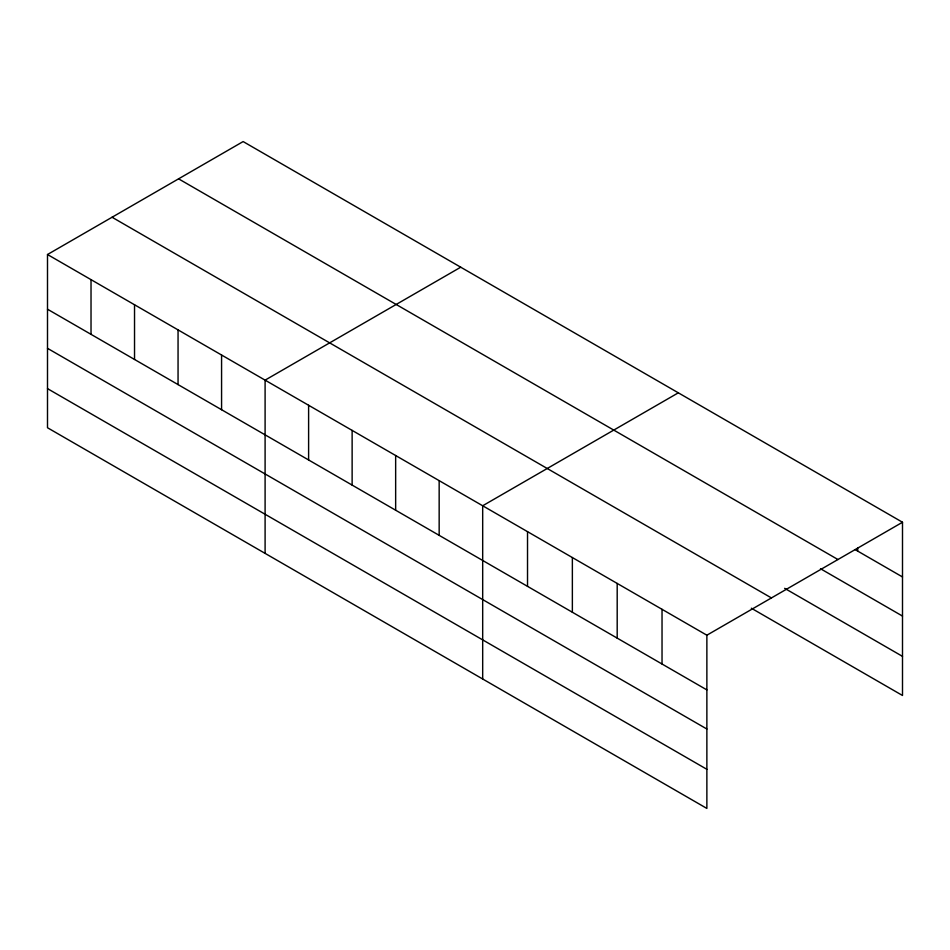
<?xml version="1.0" encoding="UTF-8"?>
<svg xmlns="http://www.w3.org/2000/svg" width="950" height="950" viewBox="0 0 950 950"><rect width="100%" height="100%" fill="white"/><g stroke="black" fill="none" stroke-linecap="round" stroke-linejoin="round"><path stroke-width="1.43" d="M47.5 254.517L706.871 635.206L706.871 808.426L47.5 427.749L47.5 254.517L243.129 141.574L902.5 522.251L902.5 695.483L751.331 608.214M460.726 267.199L265.098 380.142L265.098 553.375M678.312 392.825L482.683 505.768L482.683 679.001M706.871 635.206L902.5 522.251M855.095 549.587L902.5 576.959M178.576 178.838L837.947 559.526M820.515 568.741L902.5 616.075M784.641 588.323L902.5 656.367M112.052 217.241L771.424 597.93M47.5 309.213L706.871 689.902M47.5 348.329L706.871 729.018M47.5 388.633L706.871 769.31M857.66 548.114L857.66 551.071M662.031 609.318L662.031 664.014M617.191 583.431L617.191 638.127M572.363 557.543L572.363 612.239M527.523 531.656L527.523 586.352M439.161 480.641L439.161 535.349M395.651 455.513L395.651 510.221M352.129 430.397L352.129 485.094M308.608 405.27L308.608 459.966M221.576 355.015L221.576 409.723M178.054 329.887L178.054 384.596M134.532 304.772L134.532 359.468M91.022 279.644L91.022 334.341"/></g></svg>
